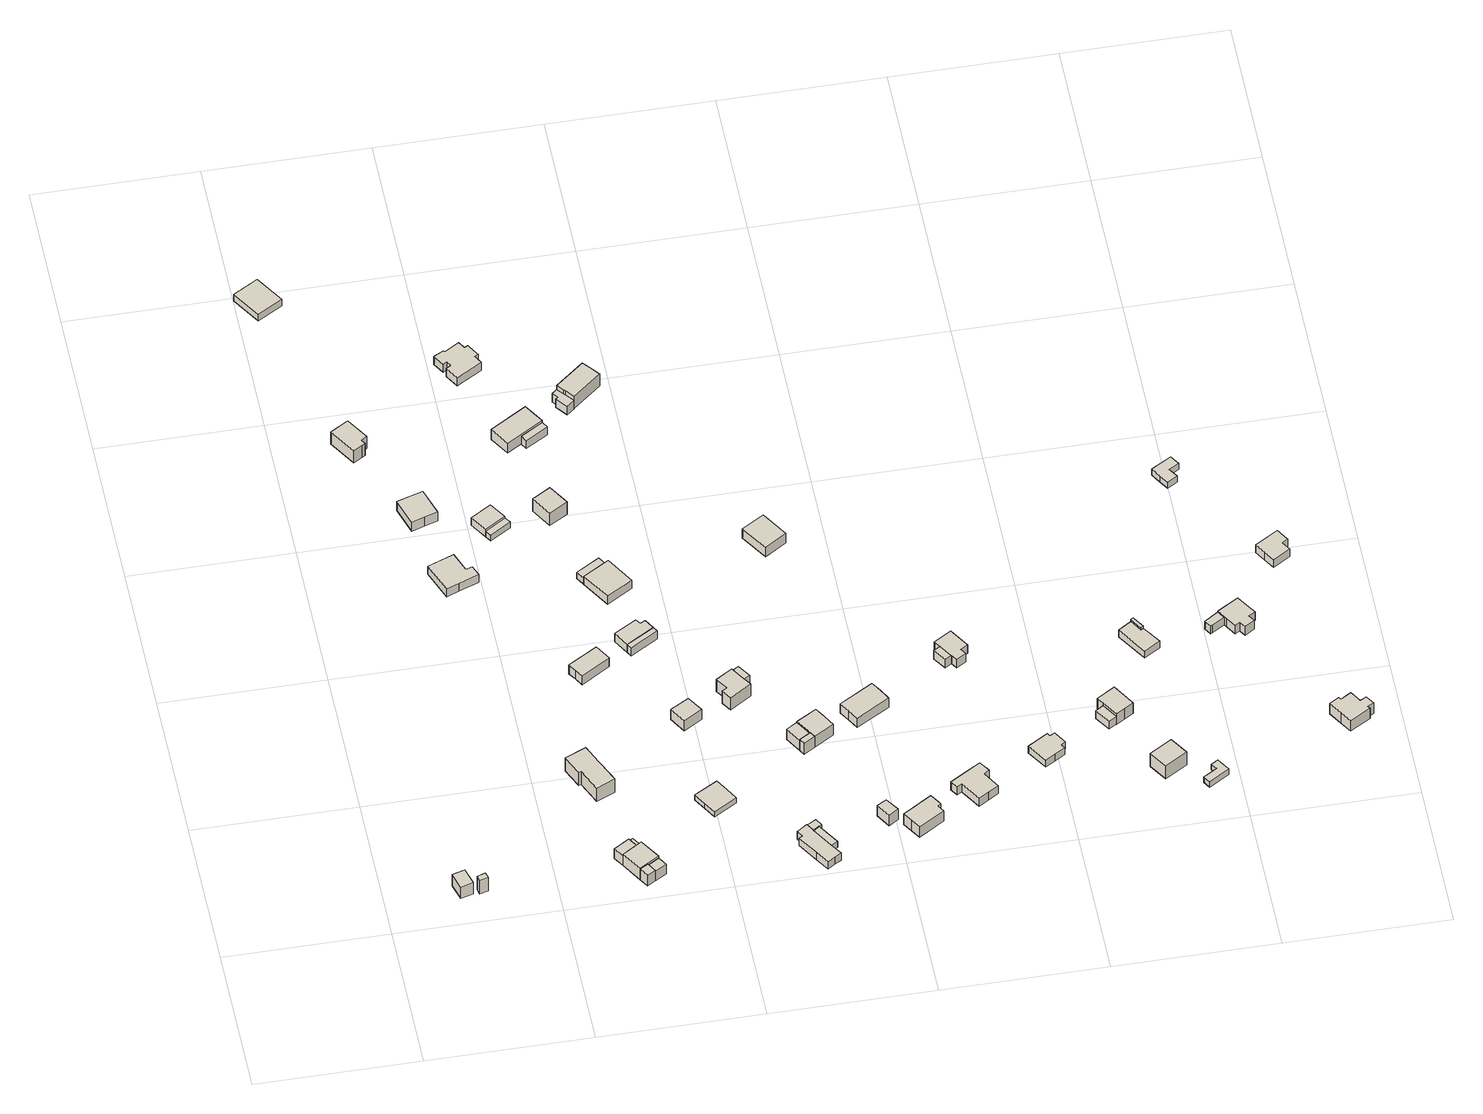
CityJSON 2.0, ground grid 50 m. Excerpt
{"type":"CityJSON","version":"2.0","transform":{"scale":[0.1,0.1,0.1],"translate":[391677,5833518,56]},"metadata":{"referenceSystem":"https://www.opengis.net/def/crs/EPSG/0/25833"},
"CityObjects":{
"building1":{"type":"Building","attributes":{"Gemeindeschluessel":"11000003","BezugspunktDach":"2200","function":"31001_2523","measuredHeight":4.8,"storeysAboveGround":1},"address":[{"country":"Germany","locality":"Berlin","thoroughfareNumber":"128 (47)","thoroughfareName":"Hauptstraße"}],"geometry":[{"type":"Solid","lod":"1","boundaries":[[[[0,1,2,3]],[[4,5,6,7]],[[4,7,3,2]],[[5,4,2,1]],[[6,5,1,0]],[[7,6,0,3]]]]}]},
"building2":{"type":"Building","attributes":{"Gemeindeschluessel":"11000003","BezugspunktDach":"2200","function":"31001_2523","measuredHeight":5.68,"storeysAboveGround":1},"address":[{"country":"Germany","locality":"Berlin","thoroughfareNumber":"128 (46)","thoroughfareName":"Hauptstraße"}],"geometry":[{"type":"Solid","lod":"1","boundaries":[[[[8,9,10,11]],[[12,13,14,15]],[[12,15,11,10]],[[13,12,10,9]],[[14,13,9,8]],[[15,14,8,11]]]]}]},
"building3":{"type":"Building","attributes":{"Gemeindeschluessel":"11000003","BezugspunktDach":"2200","function":"51009_1610","measuredHeight":5.04,"storeysAboveGround":0},"address":[{"country":"Germany","locality":"Berlin"}],"geometry":[{"type":"Solid","lod":"1","boundaries":[[[[16,17,18,19,20]],[[21,22,23,24,25]],[[21,25,20,19]],[[22,21,19,18]],[[23,22,18,17]],[[24,23,17,16]],[[25,24,16,20]]]]}]},
"building4":{"type":"Building","attributes":{"Gemeindeschluessel":"11000003","BezugspunktDach":"2200","function":"31001_1010","measuredHeight":5.38,"storeysAboveGround":2},"address":[{"country":"Germany","locality":"Berlin","thoroughfareNumber":"146F","thoroughfareName":"Hauptstraße"}],"geometry":[{"type":"Solid","lod":"1","boundaries":[[[[26,27,28,29,30,31,32,33]],[[34,35,36,37,38,39,40,41]],[[34,41,33,32]],[[35,34,32,31]],[[36,35,31,30]],[[37,36,30,29]],[[38,37,29,28]],[[39,38,28,27]],[[40,39,27,26]],[[41,40,26,33]]]]}]},
"building5":{"type":"Building","attributes":{"Gemeindeschluessel":"11000003","function":"31001_1010"},"address":[{"country":"Germany","locality":"Berlin","thoroughfareNumber":"140","thoroughfareName":"Hauptstraße"}],"children":["building5-1","building5-2","building5-3"]},
"building5-1":{"type":"BuildingPart","attributes":{"BezugspunktDach":"2200","measuredHeight":5.47,"storeysAboveGround":1},"parents":["building5"],"geometry":[{"type":"MultiSurface","lod":"1","boundaries":[[[42,43,44,45,46]],[[47,48,49,25,50]],[[51,52,46,45]],[[48,53,54,51,47,45,44]],[[49,48,44,43]],[[25,49,43,42],[21,55,56,49]],[[50,25,42,46]],[[47,50,52,51]],[[47,51,54,53]],[[55,21,49,56]]]}]},
"building5-2":{"type":"BuildingPart","attributes":{"BezugspunktDach":"2200","measuredHeight":4.04,"storeysAboveGround":1},"parents":["building5"],"geometry":[{"type":"MultiSurface","lod":"1","boundaries":[[[52,54,57,58]],[[59,53,50,60]],[[59,60,58,57]],[[53,59,57,54]],[[60,50,52,58]],[[50,47,51,52]],[[54,51,61,47,53]]]}]},
"building5-3":{"type":"BuildingPart","attributes":{"BezugspunktDach":"2200","measuredHeight":4.04,"storeysAboveGround":1},"parents":["building5"],"geometry":[{"type":"Solid","lod":"1","boundaries":[[[[62,63,56,55]],[[49,64,23,21]],[[64,49,56,63]],[[23,64,63,62]],[[21,23,62,55]],[[49,21,55,56]]]]}]},
"building6":{"type":"Building","attributes":{"Gemeindeschluessel":"11000003","BezugspunktDach":"2200","function":"51009_1610","measuredHeight":3.13,"storeysAboveGround":0},"address":[{"country":"Germany","locality":"Berlin"}],"geometry":[{"type":"Solid","lod":"1","boundaries":[[[[65,66,67,68]],[[69,70,71,72]],[[69,72,68,67]],[[70,69,67,66]],[[71,70,66,65]],[[72,71,65,68]]]]}]},
"building7":{"type":"Building","attributes":{"Gemeindeschluessel":"11000003","BezugspunktDach":"2200","function":"31001_1010","measuredHeight":5.58,"storeysAboveGround":1},"address":[{"country":"Germany","locality":"Berlin","thoroughfareNumber":"142","thoroughfareName":"Hauptstraße"}],"geometry":[{"type":"Solid","lod":"1","boundaries":[[[[73,74,75,76,77,78,79,80]],[[81,82,83,84,85,86,87,88]],[[81,88,80,79]],[[82,81,79,78]],[[83,82,78,77]],[[84,83,77,76]],[[85,84,76,75]],[[86,85,75,74]],[[87,86,74,73]],[[88,87,73,80]]]]}]},
"building8":{"type":"Building","attributes":{"Gemeindeschluessel":"11000003","BezugspunktDach":"2200","function":"31001_1010","measuredHeight":2.8,"storeysAboveGround":1},"address":[{"country":"Germany","locality":"Berlin","thoroughfareNumber":"148D","thoroughfareName":"Hauptstraße"}],"geometry":[{"type":"Solid","lod":"1","boundaries":[[[[89,90,91,92]],[[93,94,95,96]],[[93,96,92,91]],[[94,93,91,90]],[[95,94,90,89]],[[96,95,89,92]]]]}]},
"building9":{"type":"Building","attributes":{"Gemeindeschluessel":"11000003","BezugspunktDach":"2200","function":"31001_1010","measuredHeight":4.5,"storeysAboveGround":1},"address":[{"country":"Germany","locality":"Berlin","thoroughfareNumber":"144L","thoroughfareName":"Hauptstraße"}],"geometry":[{"type":"Solid","lod":"1","boundaries":[[[[97,98,99,100,101,102,103,104]],[[105,106,107,108,109,110,111,112]],[[105,112,104,103]],[[106,105,103,102]],[[107,106,102,101]],[[108,107,101,100]],[[109,108,100,99]],[[110,109,99,98]],[[111,110,98,97]],[[112,111,97,104]]]]}]},
"building10":{"type":"Building","attributes":{"Gemeindeschluessel":"11000003","BezugspunktDach":"2200","function":"31001_1010","measuredHeight":4.47,"storeysAboveGround":1},"address":[{"country":"Germany","locality":"Berlin","thoroughfareNumber":"146","thoroughfareName":"Hauptstraße"}],"geometry":[{"type":"Solid","lod":"1","boundaries":[[[[113,114,115,116,117,118]],[[119,120,121,122,123,124]],[[119,124,118,117]],[[120,119,117,116]],[[121,120,116,115]],[[122,121,115,114]],[[123,122,114,113]],[[124,123,113,118]]]]}]},
"building11":{"type":"Building","attributes":{"Gemeindeschluessel":"11000003","BezugspunktDach":"2200","function":"31001_1010","measuredHeight":3.47,"storeysAboveGround":1},"address":[{"country":"Germany","locality":"Berlin","thoroughfareNumber":"144K","thoroughfareName":"Hauptstraße"}],"geometry":[{"type":"Solid","lod":"1","boundaries":[[[[125,126,127,128,129]],[[130,131,132,133,134]],[[130,134,129,128]],[[131,130,128,127]],[[132,131,127,126]],[[133,132,126,125]],[[134,133,125,129]]]]}]},
"building12":{"type":"Building","attributes":{"Gemeindeschluessel":"11000003","BezugspunktDach":"2200","function":"31001_1010","measuredHeight":4.43,"storeysAboveGround":1},"address":[{"country":"Germany","locality":"Berlin","thoroughfareNumber":"142P","thoroughfareName":"Hauptstraße"}],"geometry":[{"type":"Solid","lod":"1","boundaries":[[[[135,136,137,138,139,140]],[[141,142,143,144,145,146]],[[141,146,140,139]],[[142,141,139,138]],[[143,142,138,137]],[[144,143,137,136]],[[145,144,136,135]],[[146,145,135,140]]]]}]},
"building13":{"type":"Building","attributes":{"Gemeindeschluessel":"11000003","BezugspunktDach":"2200","function":"51009_1610","measuredHeight":2.51,"storeysAboveGround":0},"address":[{"country":"Germany","locality":"Berlin"}],"geometry":[{"type":"Solid","lod":"1","boundaries":[[[[147,148,149,150]],[[132,151,152,133]],[[132,133,150,149]],[[151,132,149,148]],[[152,151,148,147]],[[133,152,147,150]]]]}]},
"building14":{"type":"Building","attributes":{"Gemeindeschluessel":"11000003","BezugspunktDach":"2200","function":"31001_1010","measuredHeight":4.09,"storeysAboveGround":1},"address":[{"country":"Germany","locality":"Berlin","thoroughfareNumber":"140B","thoroughfareName":"Hauptstraße"}],"geometry":[{"type":"Solid","lod":"1","boundaries":[[[[153,154,155,156,157,158]],[[159,160,161,162,163,164]],[[159,164,158,157]],[[160,159,157,156]],[[161,160,156,155]],[[162,161,155,154]],[[163,162,154,153]],[[164,163,153,158]]]]}]},
"building15":{"type":"Building","attributes":{"Gemeindeschluessel":"11000003","BezugspunktDach":"2200","function":"31001_1010","measuredHeight":4.77,"storeysAboveGround":1},"address":[{"country":"Germany","locality":"Berlin","thoroughfareNumber":"142B","thoroughfareName":"Hauptstraße"}],"geometry":[{"type":"Solid","lod":"1","boundaries":[[[[165,166,167,168]],[[169,170,171,172]],[[169,172,168,167]],[[170,169,167,166]],[[171,170,166,165]],[[172,171,165,168]]]]}]},
"building16":{"type":"Building","attributes":{"Gemeindeschluessel":"11000003","BezugspunktDach":"2200","function":"31001_1010","measuredHeight":3.45,"storeysAboveGround":1},"address":[{"country":"Germany","locality":"Berlin","thoroughfareNumber":"142N","thoroughfareName":"Hauptstraße"}],"geometry":[{"type":"Solid","lod":"1","boundaries":[[[[173,174,175,176,177,178]],[[179,180,181,182,183,184]],[[179,184,178,177]],[[180,179,177,176]],[[181,180,176,175]],[[182,181,175,174]],[[183,182,174,173]],[[184,183,173,178]]]]}]},
"building17":{"type":"Building","attributes":{"Gemeindeschluessel":"11000003","BezugspunktDach":"2200","function":"51009_1610","measuredHeight":3.06,"storeysAboveGround":0},"address":[{"country":"Germany","locality":"Berlin"}],"geometry":[{"type":"Solid","lod":"1","boundaries":[[[[185,186,187,188]],[[189,190,191,192]],[[189,192,188,187]],[[190,189,187,186]],[[191,190,186,185]],[[192,191,185,188]]]]}]},
"building18":{"type":"Building","attributes":{"Gemeindeschluessel":"11000003","BezugspunktDach":"2200","function":"31001_1010","measuredHeight":6.72,"storeysAboveGround":1},"address":[{"country":"Germany","locality":"Berlin","thoroughfareNumber":"144H","thoroughfareName":"Hauptstraße"}],"geometry":[{"type":"Solid","lod":"1","boundaries":[[[[193,194,195,196]],[[197,198,199,200]],[[197,200,196,195]],[[198,197,195,194]],[[199,198,194,193]],[[200,199,193,196]]]]}]},
"building19":{"type":"Building","attributes":{"Gemeindeschluessel":"11000003","BezugspunktDach":"2200","function":"51009_1610","measuredHeight":3.44,"storeysAboveGround":0},"address":[{"country":"Germany","locality":"Berlin"}],"geometry":[{"type":"Solid","lod":"1","boundaries":[[[[201,202,174,173]],[[182,203,204,183]],[[182,183,173,174]],[[203,182,174,202]],[[204,203,202,201]],[[183,204,201,173]]]]}]},
"building20":{"type":"Building","attributes":{"Gemeindeschluessel":"11000003","BezugspunktDach":"2200","function":"31001_1010","measuredHeight":3.96,"storeysAboveGround":1},"address":[{"country":"Germany","locality":"Berlin","thoroughfareNumber":"144B","thoroughfareName":"Hauptstraße"}],"geometry":[{"type":"Solid","lod":"1","boundaries":[[[[205,206,207,208,209]],[[210,211,212,213,214]],[[210,214,209,208]],[[211,210,208,207]],[[212,211,207,206]],[[213,212,206,205]],[[214,213,205,209]]]]}]},
"building21":{"type":"Building","attributes":{"Gemeindeschluessel":"11000003","BezugspunktDach":"2200","function":"31001_1010","measuredHeight":4.23,"storeysAboveGround":1},"address":[{"country":"Germany","locality":"Berlin","thoroughfareNumber":"146D","thoroughfareName":"Hauptstraße"}],"geometry":[{"type":"Solid","lod":"1","boundaries":[[[[215,216,217,218,219,220,221,222,223,224,225,226,227,228,229,230]],[[231,232,233,234,235,236,237,238,239,240,241,242,243,244,245,246]],[[231,246,230,229]],[[232,231,229,228]],[[233,232,228,227]],[[234,233,227,226]],[[235,234,226,225]],[[236,235,225,224]],[[237,236,224,223]],[[238,237,223,222]],[[239,238,222,221]],[[240,239,221,220]],[[241,240,220,219]],[[242,241,219,218]],[[243,242,218,217]],[[244,243,217,216]],[[245,244,216,215]],[[246,245,215,230]]]]}]},
"building22":{"type":"Building","attributes":{"Gemeindeschluessel":"11000003","function":"31001_1010"},"address":[{"country":"Germany","locality":"Berlin","thoroughfareNumber":"146B","thoroughfareName":"Hauptstraße"}],"children":["building22-1","building22-2"]},
"building22-1":{"type":"BuildingPart","attributes":{"BezugspunktDach":"2200","measuredHeight":5.08,"storeysAboveGround":1},"parents":["building22"],"geometry":[{"type":"MultiSurface","lod":"1","boundaries":[[[247,248,249,250,251]],[[252,253,254,255,256]],[[252,256,251,250]],[[253,252,250,249]],[[254,253,249,248]],[[255,257,258,259,248,247]],[[256,255,247,251]],[[254,259,258,257]]]}]},
"building22-2":{"type":"BuildingPart","attributes":{"BezugspunktDach":"2200","measuredHeight":3.4,"storeysAboveGround":1},"parents":["building22"],"geometry":[{"type":"Solid","lod":"1","boundaries":[[[[260,261,259,258]],[[254,262,263,257]],[[262,254,259,261]],[[263,262,261,260]],[[257,263,260,258]],[[257,258,259,254]]]]}]},
"building23":{"type":"Building","attributes":{"Gemeindeschluessel":"11000003","function":"31001_1010"},"address":[{"country":"Germany","locality":"Berlin","thoroughfareNumber":"138B","thoroughfareName":"Hauptstraße"}],"children":["building23-1","building23-2"]},
"building23-1":{"type":"BuildingPart","attributes":{"BezugspunktDach":"2200","measuredHeight":3.56,"storeysAboveGround":1},"parents":["building23"],"geometry":[{"type":"MultiSurface","lod":"1","boundaries":[[[264,265,266,267,268,269,270,271,272,273,274,275]],[[276,277,278,279,280,281,282,283,284,285,286,287]],[[276,287,275,274]],[[277,276,274,273]],[[278,277,273,272]],[[279,278,272,271]],[[280,288,289,271,270]],[[281,280,270,269]],[[282,281,269,268]],[[283,282,268,267]],[[284,283,267,266]],[[285,284,266,265]],[[286,285,265,264]],[[287,286,264,275]],[[279,289,288,280]]]}]},
"building23-2":{"type":"BuildingPart","attributes":{"BezugspunktDach":"2200","measuredHeight":2.61,"storeysAboveGround":1},"parents":["building23"],"geometry":[{"type":"Solid","lod":"1","boundaries":[[[[288,290,291,292,293,289]],[[278,294,295,296,280,279]],[[278,279,289,293]],[[294,278,293,292]],[[295,294,292,291]],[[296,295,291,290]],[[280,296,290,288]],[[280,288,289,279]]]]}]},
"building24":{"type":"Building","attributes":{"Gemeindeschluessel":"11000003","BezugspunktDach":"2200","function":"51009_1610","measuredHeight":2.49,"storeysAboveGround":0},"address":[{"country":"Germany","locality":"Berlin"}],"geometry":[{"type":"Solid","lod":"1","boundaries":[[[[297,298,299,300,301]],[[302,303,304,305,306]],[[302,306,301,300]],[[303,302,300,299]],[[304,303,299,298]],[[305,304,298,297]],[[306,305,297,301]]]]}]},
"building25":{"type":"Building","attributes":{"Gemeindeschluessel":"11000003","function":"31001_1010"},"address":[{"country":"Germany","locality":"Berlin","thoroughfareNumber":"142C","thoroughfareName":"Hauptstraße"}],"children":["building25-1","building25-2"]},
"building25-1":{"type":"BuildingPart","attributes":{"BezugspunktDach":"2200","measuredHeight":6.12,"storeysAboveGround":1},"parents":["building25"],"geometry":[{"type":"MultiSurface","lod":"1","boundaries":[[[307,308,309,310,311,312,313,314,315]],[[316,317,318,319,320,321,322,323,324]],[[316,324,315,314]],[[325,326,316,314,313]],[[327,325,317,313,312]],[[319,318,312,311]],[[320,319,311,310]],[[321,320,310,309]],[[322,321,309,308]],[[323,322,308,307]],[[324,323,307,315]],[[317,316,326,325]],[[318,317,325,327]]]}]},
"building25-2":{"type":"BuildingPart","attributes":{"BezugspunktDach":"2200","measuredHeight":4.27,"storeysAboveGround":1},"parents":["building25"],"geometry":[{"type":"MultiSurface","lod":"1","boundaries":[[[327,328,329,326]],[[330,331,318,316]],[[330,316,326,329]],[[331,330,329,328]],[[318,331,328,327]],[[316,317,325,326]],[[327,325,317,318]]]}]},
"building26":{"type":"Building","attributes":{"Gemeindeschluessel":"11000003","BezugspunktDach":"2200","function":"51009_1610","measuredHeight":4.66,"storeysAboveGround":0},"address":[{"country":"Germany","locality":"Berlin"}],"geometry":[{"type":"Solid","lod":"1","boundaries":[[[[332,333,334,335]],[[336,337,338,339]],[[336,339,335,334]],[[337,336,334,333]],[[338,337,333,332]],[[339,338,332,335]]]]}]},
"building27":{"type":"Building","attributes":{"Gemeindeschluessel":"11000003","function":"31001_1010"},"address":[{"country":"Germany","locality":"Berlin","thoroughfareNumber":"140D","thoroughfareName":"Hauptstraße"}],"children":["building27-1","building27-2"]},
"building27-1":{"type":"BuildingPart","attributes":{"BezugspunktDach":"2200","measuredHeight":4.99,"storeysAboveGround":1},"parents":["building27"],"geometry":[{"type":"MultiSurface","lod":"1","boundaries":[[[340,341,333,342,343,344,345,346]],[[347,348,349,350,337,351,352,353]],[[347,353,346,345]],[[348,347,345,344]],[[349,348,344,343]],[[350,349,343,342]],[[337,350,342,333]],[[354,355,336,337,333,341]],[[356,354,351,341,340]],[[357,356,352,340,346]],[[351,336,355,354]],[[352,351,354,356]],[[353,358,352,356,357]]]}]},
"building27-2":{"type":"BuildingPart","attributes":{"BezugspunktDach":"2200","measuredHeight":4.34,"storeysAboveGround":1},"parents":["building27"],"geometry":[{"type":"MultiSurface","lod":"1","boundaries":[[[359,355,357,360]],[[353,336,339,361]],[[353,361,360,357]],[[339,336,355,359]],[[361,339,359,360]],[[336,351,354,355]],[[352,356,354,351]],[[353,357,356,352]]]}]},
"building28":{"type":"Building","attributes":{"Gemeindeschluessel":"11000003","function":"31001_1010"},"address":[{"country":"Germany","locality":"Berlin","thoroughfareNumber":"146C","thoroughfareName":"Hauptstraße"}],"children":["building28-1","building28-2"]},
"building28-1":{"type":"BuildingPart","attributes":{"BezugspunktDach":"2200","measuredHeight":5.38,"storeysAboveGround":2},"parents":["building28"],"geometry":[{"type":"MultiSurface","lod":"1","boundaries":[[[362,363,364,365,366,367,368,369]],[[370,371,372,373,374,375,376,377]],[[370,377,369,368]],[[371,370,368,367]],[[372,371,367,366]],[[373,372,366,365]],[[374,373,365,364]],[[378,379,364,363]],[[380,378,375,363,362]],[[381,380,376,362,369]],[[375,374,379,378]],[[376,375,378,380]],[[377,376,380,381]]]}]},
"building28-2":{"type":"BuildingPart","attributes":{"BezugspunktDach":"2200","measuredHeight":3.61,"storeysAboveGround":2},"parents":["building28"],"geometry":[{"type":"MultiSurface","lod":"1","boundaries":[[[382,383,384,379,381,385]],[[386,387,388,389,390,391]],[[386,391,385,381]],[[387,386,392,377,376,375,374,379]],[[388,387,379,384]],[[389,388,384,383]],[[390,389,383,382]],[[391,390,382,385]],[[379,374,375,378]],[[378,375,376,380]],[[381,380,376,377,392]]]}]},
"building29":{"type":"Building","attributes":{"Gemeindeschluessel":"11000003","BezugspunktDach":"2200","function":"31001_1010","measuredHeight":5.03,"storeysAboveGround":1},"address":[{"country":"Germany","locality":"Berlin","thoroughfareNumber":"138C","thoroughfareName":"Hauptstraße"}],"geometry":[{"type":"Solid","lod":"1","boundaries":[[[[393,394,395,396]],[[397,398,399,400]],[[397,400,396,395]],[[398,397,395,394]],[[399,398,394,393]],[[400,399,393,396]]]]}]},
"building30":{"type":"Building","attributes":{"Gemeindeschluessel":"11000003","BezugspunktDach":"2200","function":"31001_1010","measuredHeight":5.04,"storeysAboveGround":1},"address":[{"country":"Germany","locality":"Berlin","thoroughfareNumber":"136C","thoroughfareName":"Hauptstraße"}],"geometry":[{"type":"Solid","lod":"1","boundaries":[[[[401,402,403,404,405,406,407,408]],[[409,410,411,412,413,414,415,416]],[[409,416,408,407]],[[410,409,407,406]],[[411,410,406,405]],[[412,411,405,404]],[[413,412,404,403]],[[414,413,403,402]],[[415,414,402,401]],[[416,415,401,408]]]]}]},
"building31":{"type":"Building","attributes":{"Gemeindeschluessel":"11000003","BezugspunktDach":"2200","function":"31001_1010","measuredHeight":4.86,"storeysAboveGround":1},"address":[{"country":"Germany","locality":"Berlin","thoroughfareNumber":"140E","thoroughfareName":"Hauptstraße"}],"geometry":[{"type":"Solid","lod":"1","boundaries":[[[[417,418,419,420,421,422,423,424]],[[425,426,427,428,429,430,431,432]],[[425,432,424,423]],[[426,425,423,422]],[[427,426,422,421]],[[428,427,421,420]],[[429,428,420,419]],[[430,429,419,418]],[[431,430,418,417]],[[432,431,417,424]]]]}]},
"building32":{"type":"Building","attributes":{"Gemeindeschluessel":"11000003","BezugspunktDach":"2200","function":"31001_1010","measuredHeight":3.96,"storeysAboveGround":1},"address":[{"country":"Germany","locality":"Berlin","thoroughfareNumber":"142K","thoroughfareName":"Hauptstraße"}],"geometry":[{"type":"Solid","lod":"1","boundaries":[[[[433,434,435,436]],[[437,438,439,440]],[[437,440,436,435]],[[438,437,435,434]],[[439,438,434,433]],[[440,439,433,436]]]]}]},
"building33":{"type":"Building","attributes":{"Gemeindeschluessel":"11000003","BezugspunktDach":"2200","function":"31001_1010","measuredHeight":4.58,"storeysAboveGround":1},"address":[{"country":"Germany","locality":"Berlin","thoroughfareNumber":"136D","thoroughfareName":"Hauptstraße"}],"geometry":[{"type":"Solid","lod":"1","boundaries":[[[[441,442,443,444,445,446,447,448,449,450]],[[451,452,453,454,455,456,457,458,459,460]],[[451,460,450,449]],[[452,451,449,448]],[[453,452,448,447]],[[454,453,447,446]],[[455,454,446,445]],[[456,455,445,444]],[[457,456,444,443]],[[458,457,443,442]],[[459,458,442,441]],[[460,459,441,450]]]]}]},
"building34":{"type":"Building","attributes":{"Gemeindeschluessel":"11000003","function":"31001_1010"},"address":[{"country":"Germany","locality":"Berlin","thoroughfareNumber":"140G","thoroughfareName":"Hauptstraße"}],"children":["building34-1","building34-2"]},
"building34-1":{"type":"BuildingPart","attributes":{"BezugspunktDach":"2200","measuredHeight":3.58,"storeysAboveGround":1},"parents":["building34"],"geometry":[{"type":"Solid","lod":"1","boundaries":[[[[461,462,463,464,465,466,467,468,469]],[[470,471,472,473,474,475,476,477,478]],[[470,478,469,468]],[[471,470,468,467]],[[472,471,467,466]],[[473,472,466,465]],[[474,473,465,464]],[[475,474,464,463]],[[476,475,463,462]],[[478,477,461,469]],[[477,476,462,461]]]]}]},
"building34-2":{"type":"BuildingPart","attributes":{"BezugspunktDach":"2200","measuredHeight":3.58,"storeysAboveGround":1},"parents":["building34"],"geometry":[{"type":"Solid","lod":"1","boundaries":[[[[479,462,461,480]],[[477,476,481,482]],[[477,482,480,461]],[[481,476,462,479]],[[482,481,479,480]],[[476,477,461,462]]]]}]},
"building35":{"type":"Building","attributes":{"Gemeindeschluessel":"11000003","BezugspunktDach":"2200","function":"31001_1010","measuredHeight":4.16,"storeysAboveGround":1},"address":[{"country":"Germany","locality":"Berlin","thoroughfareNumber":"136E","thoroughfareName":"Hauptstraße"}],"geometry":[{"type":"Solid","lod":"1","boundaries":[[[[483,484,485,486,487,488,489,490,491,492]],[[493,494,495,496,497,498,499,500,501,502]],[[493,502,492,491]],[[494,493,491,490]],[[495,494,490,489]],[[496,495,489,488]],[[497,496,488,487]],[[498,497,487,486]],[[499,498,486,485]],[[500,499,485,484]],[[501,500,484,483]],[[502,501,483,492]]]]}]},
"building36":{"type":"Building","attributes":{"Gemeindeschluessel":"11000003","function":"31001_1010"},"address":[{"country":"Germany","locality":"Berlin","thoroughfareNumber":"136F","thoroughfareName":"Hauptstraße"}],"children":["building36-1","building36-2"]},
"building36-1":{"type":"BuildingPart","attributes":{"BezugspunktDach":"2200","measuredHeight":5.87,"storeysAboveGround":2},"parents":["building36"],"geometry":[{"type":"MultiSurface","lod":"1","boundaries":[[[503,504,505,506,507,508,509]],[[510,511,512,513,514,515,516]],[[510,516,509,508]],[[511,510,508,507]],[[512,511,507,506]],[[513,512,506,505]],[[514,513,505,504]],[[517,518,519,520,515,514,504,503]],[[516,515,503,509]],[[520,519,518,517]]]}]},
"building36-2":{"type":"BuildingPart","attributes":{"BezugspunktDach":"2200","measuredHeight":4.64,"storeysAboveGround":2},"parents":["building36"],"geometry":[{"type":"Solid","lod":"1","boundaries":[[[[521,518,517,522]],[[520,519,523,524]],[[520,524,522,517]],[[523,519,518,521]],[[524,523,521,522]],[[520,517,518,519]]]]}]},
"building37":{"type":"Building","attributes":{"Gemeindeschluessel":"11000003","BezugspunktDach":"2200","function":"31001_1010","measuredHeight":7.72,"storeysAboveGround":2},"address":[{"country":"Germany","locality":"Berlin","thoroughfareNumber":"134G","thoroughfareName":"Hauptstraße"}],"geometry":[{"type":"Solid","lod":"1","boundaries":[[[[525,526,527,528,529]],[[530,531,532,533,534]],[[530,534,529,528]],[[531,530,528,527]],[[532,531,527,526]],[[533,532,526,525]],[[534,533,525,529]]]]}]},
"building38":{"type":"Building","attributes":{"Gemeindeschluessel":"11000003","BezugspunktDach":"2200","function":"31001_1010","measuredHeight":2.37,"storeysAboveGround":1},"address":[{"country":"Germany","locality":"Berlin","thoroughfareNumber":"132G","thoroughfareName":"Hauptstraße"}],"geometry":[{"type":"Solid","lod":"1","boundaries":[[[[535,536,537,538,539,540]],[[541,542,543,544,545,546]],[[541,546,540,539]],[[542,541,539,538]],[[543,542,538,537]],[[544,543,537,536]],[[545,544,536,535]],[[546,545,535,540]]]]}]},
"building39":{"type":"Building","attributes":{"Gemeindeschluessel":"11000003","BezugspunktDach":"2200","function":"31001_1010","measuredHeight":2.88,"storeysAboveGround":1},"address":[{"country":"Germany","locality":"Berlin","thoroughfareNumber":"138G","thoroughfareName":"Hauptstraße"}],"geometry":[{"type":"Solid","lod":"1","boundaries":[[[[547,548,549,550,551,552]],[[553,554,555,556,557,558]],[[553,558,552,551]],[[554,553,551,550]],[[555,554,550,549]],[[556,555,549,548]],[[557,556,548,547]],[[558,557,547,552]]]]}]},
"building40":{"type":"Building","attributes":{"Gemeindeschluessel":"11000003","BezugspunktDach":"2200","function":"51009_1610","measuredHeight":3.84,"storeysAboveGround":0},"address":[{"country":"Germany","locality":"Berlin"}],"geometry":[{"type":"Solid","lod":"1","boundaries":[[[[559,560,561,562]],[[563,555,554,553]],[[563,553,562,561]],[[555,563,561,560]],[[554,555,560,559]],[[553,554,559,562]]]]}]},
"building41":{"type":"Building","attributes":{"Gemeindeschluessel":"11000003","function":"31001_1010"},"address":[{"country":"Germany","locality":"Berlin","thoroughfareNumber":"136H","thoroughfareName":"Hauptstraße"}],"children":["building41-1","building41-2"]},
"building41-1":{"type":"BuildingPart","attributes":{"BezugspunktDach":"2200","measuredHeight":5.64,"storeysAboveGround":1},"parents":["building41"],"geometry":[{"type":"MultiSurface","lod":"1","boundaries":[[[564,565,566,567,568,569,570,571,572,573,574]],[[575,576,577,578,579,580,581,582,583,584,585]],[[575,585,574,573]],[[576,575,573,572]],[[577,576,572,571]],[[578,577,571,570]],[[579,578,570,569]],[[580,579,569,568]],[[581,580,568,567]],[[582,581,567,566]],[[583,582,566,565]],[[584,583,565,564]],[[586,587,588,564,574]],[[585,584,588,587,586]]]}]},
"building41-2":{"type":"BuildingPart","attributes":{"BezugspunktDach":"2200","measuredHeight":3.28,"storeysAboveGround":1},"parents":["building41"],"geometry":[{"type":"Solid","lod":"1","boundaries":[[[[589,590,588,587,591]],[[585,584,592,593,594]],[[585,594,591,587]],[[592,584,588,590]],[[593,592,590,589]],[[594,593,589,591]],[[584,585,587,588]]]]}]},
"building42":{"type":"Building","attributes":{"Gemeindeschluessel":"11000003","BezugspunktDach":"2200","function":"31001_1010","measuredHeight":2.54,"storeysAboveGround":1},"address":[{"country":"Germany","locality":"Berlin","thoroughfareNumber":"140P","thoroughfareName":"Hauptstraße"}],"geometry":[{"type":"Solid","lod":"1","boundaries":[[[[595,596,597,598,599,600,601,602]],[[603,604,605,606,607,608,609,610]],[[603,610,602,601]],[[604,603,601,600]],[[605,604,600,599]],[[606,605,599,598]],[[607,606,598,597]],[[608,607,597,596]],[[609,608,596,595]],[[610,609,595,602]]]]}]},
"building43":{"type":"Building","attributes":{"Gemeindeschluessel":"11000003","BezugspunktDach":"2200","function":"31001_1010","measuredHeight":5.63,"storeysAboveGround":1},"address":[{"country":"Germany","locality":"Berlin","thoroughfareNumber":"132K","thoroughfareName":"Hauptstraße"}],"geometry":[{"type":"Solid","lod":"1","boundaries":[[[[611,612,613,614,615,616,617,618,619,620,621]],[[622,623,624,625,626,627,628,629,630,631,632]],[[622,632,621,620]],[[623,622,620,619]],[[624,623,619,618]],[[625,624,618,617]],[[626,625,617,616]],[[627,626,616,615]],[[628,627,615,614]],[[629,628,614,613]],[[630,629,613,612]],[[631,630,612,611]],[[632,631,611,621]]]]}]},
"building44":{"type":"Building","attributes":{"Gemeindeschluessel":"11000003","BezugspunktDach":"2200","function":"31001_1010","measuredHeight":3.82,"storeysAboveGround":1},"address":[{"country":"Germany","locality":"Berlin","thoroughfareNumber":"138K","thoroughfareName":"Hauptstraße"}],"geometry":[{"type":"Solid","lod":"1","boundaries":[[[[633,634,635,636,637,638,639,640,641,642]],[[643,644,645,646,647,648,649,650,651,652]],[[643,652,642,641]],[[644,643,641,640]],[[645,644,640,639]],[[646,645,639,638]],[[647,646,638,637]],[[648,647,637,636]],[[649,648,636,635]],[[650,649,635,634]],[[651,650,634,633]],[[652,651,633,642]]]]}]}
},
"vertices":[
[215,78,73],[253,89,73],[238,142,73],[200,131,73],[238,142,25],[253,89,25],[215,78,25],[200,131,25],
[272,87,80],[298,94,80],[293,113,80],[267,105,80],[293,113,23],[298,94,23],[272,87,23],[267,105,23],
[751,33,64],[776,48,64],[768,62,64],[759,76,64],[734,61,64],[759,76,19],[768,62,19],[776,48,19],[751,33,19],[734,61,19],
[222,1796,70],[250,1813,70],[259,1819,70],[250,1833,70],[269,1844,70],[226,1914,70],[198,1897,70],[171,1880,70],[198,1897,19],[226,1914,19],[269,1844,19],[250,1833,19],[259,1819,19],[250,1813,19],[222,1796,19],[171,1880,19],
[734,61,67],[795,98,67],[756,161,67],[726,143,67],[696,124,67],[726,143,19],[756,161,19],[795,98,19],[696,124,19],[726,143,59],[696,124,59],[744,153,19],[744,153,59],[759,76,59],[795,98,59],
[724,186,59],[676,156,59],[724,186,19],[676,156,19],[726,143,43],
[776,48,59],[812,70,59],[812,70,19],
[744,153,52],[756,161,52],[737,193,52],[724,186,52],[737,193,21],[756,161,21],[744,153,21],[724,186,21],
[628,451,75],[635,454,75],[667,381,75],[725,407,75],[717,424,75],[691,483,75],[665,542,75],[600,514,75],[665,542,19],[691,483,19],[717,424,19],[725,407,19],[667,381,19],[635,454,19],[628,451,19],[600,514,19],
[55,2394,38],[132,2439,38],[76,2528,38],[0,2483,38],[76,2528,10],[132,2439,10],[55,2394,10],[0,2483,10],
[387,1229,62],[427,1245,62],[488,1268,62],[475,1301,62],[455,1294,62],[431,1357,62],[391,1342,62],[350,1326,62],[391,1342,29],[431,1357,29],[455,1294,29],[475,1301,29],[488,1268,29],[427,1245,29],[387,1229,29],[350,1326,29],
[337,1506,57],[377,1519,57],[417,1531,57],[390,1618,57],[350,1606,57],[310,1593,57],[350,1606,19],[390,1618,19],[417,1531,19],[377,1519,19],[337,1506,19],[310,1593,19],
[538,1429,69],[601,1469,69],[569,1521,69],[537,1501,69],[505,1481,69],[537,1501,38],[569,1521,38],[601,1469,38],[538,1429,38],[505,1481,38],
[692,847,69],[707,822,69],[795,877,69],[781,901,69],[767,925,69],[677,871,69],[767,925,31],[781,901,31],[795,877,31],[707,822,31],[692,847,31],[677,871,31],
[550,1410,63],[614,1450,63],[601,1469,63],[538,1429,63],[614,1450,38],[550,1410,38],
[964,287,54],[986,249,54],[1057,291,54],[1036,328,54],[1014,365,54],[942,324,54],[1014,365,32],[1036,328,32],[1057,291,32],[986,249,32],[964,287,32],[942,324,32],
[960,589,78],[1018,623,78],[988,673,78],[931,640,78],[988,673,36],[1018,623,36],[960,589,36],[931,640,36],
[855,915,73],[940,965,73],[922,996,73],[907,988,73],[897,1004,73],[827,963,73],[897,1004,38],[907,988,38],[922,996,38],[940,965,38],[855,915,38],[827,963,38],
[780,1192,70],[852,1235,70],[836,1261,70],[764,1218,70],[836,1261,44],[852,1235,44],[780,1192,44],[764,1218,44],
[725,1432,97],[782,1466,97],[744,1530,97],[687,1496,97],[744,1530,45],[782,1466,45],[725,1432,45],[687,1496,45],
[864,900,73],[949,950,73],[949,950,38],[864,900,38],
[833,1104,78],[912,1152,78],[860,1240,78],[852,1235,78],[780,1192,78],[852,1235,43],[860,1240,43],[912,1152,43],[833,1104,43],[780,1192,43],
[536,2081,67],[547,2088,67],[555,2075,67],[556,2073,67],[541,2064,67],[565,2023,67],[644,2069,67],[630,2094,67],[641,2101,67],[630,2119,67],[618,2140,67],[607,2134,67],[594,2156,67],[548,2128,67],[545,2133,67],[515,2116,67],[545,2133,33],[548,2128,33],[594,2156,33],[607,2134,33],[618,2140,33],[630,2119,33],[641,2101,33],[630,2094,33],[644,2069,33],[565,2023,33],[541,2064,33],[556,2073,33],[555,2075,33],[547,2088,33],[536,2081,33],[515,2116,33],
[659,1736,80],[772,1805,80],[753,1835,80],[735,1866,80],[622,1797,80],[735,1866,38],[753,1835,38],[772,1805,38],[659,1736,38],[622,1797,38],[703,1763,38],[703,1763,72],[772,1805,72],
[715,1743,72],[784,1785,72],[784,1785,38],[715,1743,38],
[1217,116,48],[1206,110,48],[1245,46,48],[1271,5,48],[1295,20,48],[1314,32,48],[1291,68,48],[1250,135,48],[1251,136,48],[1237,158,48],[1215,143,48],[1205,136,48],[1215,143,17],[1237,158,17],[1251,136,17],[1250,135,17],[1291,68,17],[1314,32,17],[1295,20,17],[1271,5,17],[1245,46,17],[1206,110,17],[1217,116,17],[1205,136,17],[1291,68,43],[1250,135,43],
[1313,82,43],[1272,148,43],[1252,134,43],[1251,136,43],[1252,134,17],[1272,148,17],[1313,82,17],
[1252,134,45],[1272,148,45],[1280,152,45],[1267,175,45],[1237,158,45],[1267,175,20],[1280,152,20],[1272,148,20],[1252,134,20],[1237,158,20],
[1100,683,94],[1102,679,94],[1086,669,94],[1105,639,94],[1171,681,94],[1153,708,94],[1149,714,94],[1128,748,94],[1078,716,94],[1128,748,42],[1149,714,42],[1153,708,42],[1171,681,42],[1105,639,42],[1086,669,42],[1102,679,42],[1100,683,42],[1078,716,42],[1149,714,85],[1128,748,85],[1153,708,85],
[1176,722,85],[1150,762,85],[1150,762,42],[1176,722,42],
[1282,439,80],[1317,460,80],[1307,477,80],[1272,456,80],[1307,477,34],[1317,460,34],[1282,439,34],[1272,456,34],
[1301,486,80],[1302,484,80],[1378,497,80],[1359,530,80],[1354,538,80],[1339,563,80],[1277,526,80],[1339,563,34],[1354,538,34],[1359,530,34],[1378,497,34],[1302,484,34],[1301,486,34],[1277,526,34],[1302,484,77],[1307,477,77],[1301,486,77],[1277,526,77],[1279,523,34],
[1272,456,77],[1243,505,77],[1243,505,34],
[853,1898,92],[857,1894,92],[878,1868,92],[965,1940,92],[949,1961,92],[945,1966,92],[924,1991,92],[836,1919,92],[924,1991,41],[945,1966,41],[949,1961,41],[965,1940,41],[878,1868,41],[857,1894,41],[853,1898,41],[836,1919,41],[857,1894,76],[878,1868,76],[853,1898,76],[836,1919,76],
[834,1888,76],[827,1883,76],[854,1849,76],[820,1905,76],[836,1919,40],[878,1868,40],[854,1849,40],[827,1883,40],[834,1888,40],[820,1905,40],[836,1919,53],
[1472,130,70],[1502,149,70],[1475,191,70],[1446,174,70],[1475,191,26],[1502,149,26],[1472,130,26],[1446,174,26],
[1532,101,67],[1550,72,67],[1630,121,67],[1616,144,67],[1626,150,67],[1622,157,67],[1604,186,67],[1514,130,67],[1604,186,24],[1622,157,24],[1626,150,24],[1616,144,24],[1630,121,24],[1550,72,24],[1532,101,24],[1514,130,24],
[1431,543,76],[1450,511,76],[1553,571,76],[1535,604,76],[1516,636,76],[1469,608,76],[1445,594,76],[1412,575,76],[1445,594,37],[1469,608,37],[1516,636,37],[1535,604,37],[1553,571,37],[1450,511,37],[1431,543,37],[1412,575,37],
[1309,1190,97],[1376,1232,97],[1325,1315,97],[1257,1273,97],[1325,1315,57],[1376,1232,57],[1309,1190,57],[1257,1273,57],
[1685,209,62],[1700,218,62],[1739,154,62],[1771,174,62],[1802,193,62],[1770,246,62],[1787,257,62],[1766,290,62],[1717,260,62],[1671,232,62],[1717,260,29],[1766,290,29],[1787,257,29],[1770,246,29],[1802,193,29],[1771,174,29],[1739,154,29],[1700,218,29],[1685,209,29],[1671,232,29],
[1736,750,66],[1761,710,66],[1762,710,66],[1773,692,66],[1803,710,66],[1792,727,66],[1814,741,66],[1776,803,66],[1723,770,66],[1776,803,30],[1814,741,30],[1792,727,30],[1803,710,30],[1773,692,30],[1762,710,30],[1761,710,30],[1736,750,30],[1723,770,30],
[1741,697,66],[1715,737,66],[1741,697,30],[1715,737,30],
[1956,278,47],[1987,297,47],[2018,316,47],[2010,329,47],[2024,338,47],[2000,378,47],[1985,369,47],[1979,379,47],[1948,360,47],[1917,341,47],[1948,360,18],[1979,379,18],[1985,369,18],[2000,378,18],[2024,338,18],[2010,329,18],[2018,316,18],[1987,297,18],[1956,278,18],[1917,341,18],
[2157,459,55],[2187,411,55],[2214,427,55],[2241,444,55],[2199,514,55],[2172,497,55],[2144,480,55],[2172,497,10],[2199,514,10],[2241,444,10],[2214,427,10],[2187,411,10],[2157,459,10],[2144,480,10],[2157,459,44],[2187,411,44],[2187,411,12],[2157,459,12],
[2162,395,44],[2132,443,44],[2162,395,12],[2132,443,12],
[2287,176,67],[2355,218,67],[2320,274,67],[2286,253,67],[2252,232,67],[2286,253,12],[2320,274,12],[2355,218,12],[2287,176,12],[2252,232,12],
[2405,124,32],[2468,163,32],[2443,203,32],[2422,190,32],[2434,171,32],[2392,146,32],[2434,171,9],[2422,190,9],[2443,203,9],[2468,163,9],[2405,124,9],[2392,146,9],
[2314,653,34],[2363,684,34],[2326,741,34],[2318,736,34],[2296,773,34],[2255,747,34],[2296,773,5],[2318,736,5],[2326,741,5],[2363,684,5],[2314,653,5],[2255,747,5],
[2318,736,43],[2326,741,43],[2303,778,43],[2296,773,43],[2303,778,5],
[2561,738,41],[2567,729,41],[2586,698,41],[2601,707,41],[2613,688,41],[2643,707,41],[2631,726,41],[2651,739,41],[2631,770,41],[2612,801,41],[2547,761,41],[2612,801,4],[2631,770,4],[2651,739,4],[2631,726,4],[2643,707,4],[2613,688,4],[2601,707,4],[2586,698,4],[2567,729,4],[2561,738,4],[2547,761,4],[2547,761,10],[2547,761,37],[2561,738,37],
[2517,711,37],[2524,715,37],[2504,733,37],[2524,715,4],[2517,711,4],[2504,733,4],
[2481,1311,33],[2498,1284,33],[2529,1303,33],[2511,1332,33],[2542,1350,33],[2524,1380,33],[2467,1346,33],[2462,1343,33],[2467,1346,8],[2524,1380,8],[2542,1350,8],[2511,1332,8],[2529,1303,8],[2498,1284,8],[2481,1311,8],[2462,1343,8],
[2821,305,46],[2842,270,46],[2906,308,46],[2901,315,46],[2920,326,46],[2903,353,46],[2884,342,46],[2863,377,46],[2830,357,46],[2825,365,46],[2796,347,46],[2825,365,2],[2830,357,2],[2863,377,2],[2884,342,2],[2903,353,2],[2920,326,2],[2901,315,2],[2906,308,2],[2842,270,2],[2821,305,2],[2796,347,2],
[2720,962,39],[2741,929,39],[2794,962,39],[2777,989,39],[2795,1001,39],[2791,1006,39],[2786,1014,39],[2776,1032,39],[2771,1039,39],[2700,995,39],[2771,1039,6],[2776,1032,6],[2786,1014,6],[2791,1006,6],[2795,1001,6],[2777,989,6],[2794,962,6],[2741,929,6],[2720,962,6],[2700,995,6]
]}
